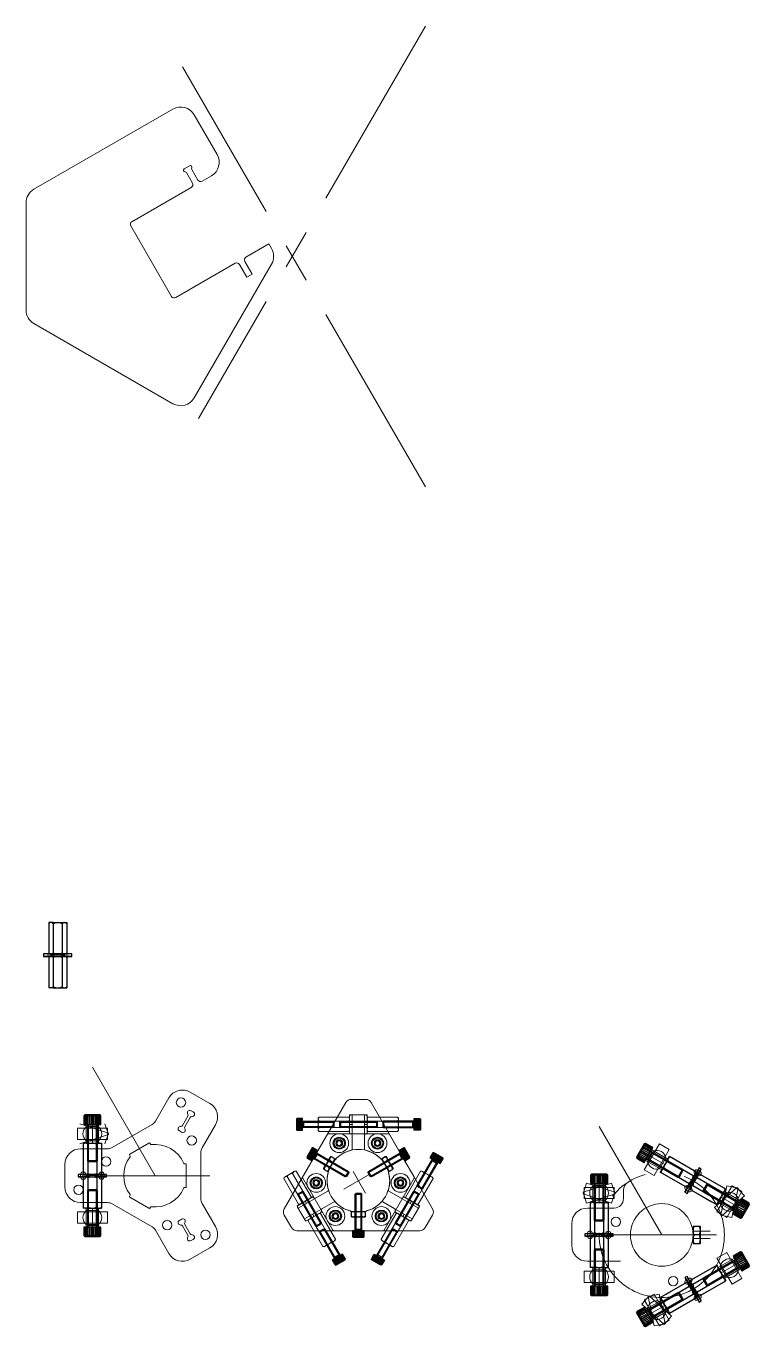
# Model space of a CAD drawing. Header units: millimetres. Extents: x 100 to 1121, y -1462 to 520.
# Drawn here: x 817.4 to 1048.6, y -1462.1 to -1046.4 of the extents above; entities that cross this region are included whole.
import ezdxf

# ---------------------------------------------------------------- set-up
doc = ezdxf.new("R2010")
doc.units = ezdxf.units.MM
doc.linetypes.add('CENTERX2', pattern=[101.6, 63.5, -12.7, 12.7, -12.7])
doc.layers.get('0').update_dxf_attribs({"lineweight": 13, "true_color": 0xffffff})
doc.layers.add('guidelines', color=2, linetype='CENTERX2', lineweight=13, true_color=0xffff00)
doc.layers.add('NULL', color=4, linetype='Continuous', true_color=0x00ffff)
doc.layers.add('ï--îï--ì', color=1, linetype='Continuous', true_color=0xff0000)

# ---------------------------------------------------------------- blocks, each defined once
blk = doc.blocks.new('M2_DIN934_f')
at = {"layer": 'NULL', "color": 4, "linetype": 'Continuous', "true_color": 0x00ffff}
for p, q in [((-2, 1.6), (-2.309401, 1.332051)), ((-2.309401, 1.332051), (-2.309401, 0.267949)), ((-2.309401, 0.267949), (-2, 0)), ((2, 1.6), (-2, 1.6)), ((-2, 0), (2, 0)), ((-1, 0.267949), (-1, 1.332051)), ((1, 0.267949), (1, 1.332051)), ((2.309401, 1.332051), (2, 1.6)), ((2, 0), (2.309401, 0.267949)), ((2.309401, 0.267949), (2.309401, 1.332051))]:
    blk.add_line(p, q, dxfattribs=at)
for centre, radius, start, end in [((-1.654701, 0.666186), 0.933814, 45.484388, 134.515612), ((-1.654701, 0.933814), 0.933814, 225.484388, 314.515612), ((0, -0.4), 2, 60, 120), ((0, 2), 2, 240, 300), ((1.654701, 0.666186), 0.933814, 45.484388, 134.515612), ((1.654701, 0.933814), 0.933814, 225.484388, 314.515612)]:
    blk.add_arc(centre, radius, start, end, dxfattribs=at)
blk = doc.blocks.new('M2x12_DIN912_f')
at = {"layer": 'NULL', "color": 4, "linetype": 'Continuous', "true_color": 0x00ffff}
for p, q in [((-1.7, 2), (-1.9, 1.8)), ((-1.9, 1.8), (-1.9, 0)), ((-1.9, 0), (1.9, 0)), ((1.7, 2), (-1.7, 2)), ((-1, -11.7545), (-1, 0)), ((1, 0), (1, -11.7545)), ((1.9, 1.8), (1.7, 2)), ((1.9, 0), (1.9, 1.8)), ((-1, -0.425218), (1, -0.425218)), ((-0.7545, -12), (-1, -11.7545)), ((1, -11.7545), (-1, -11.7545)), ((0.7545, -12), (-0.7545, -12)), ((1, -11.7545), (0.7545, -12))]:
    blk.add_line(p, q, dxfattribs=at)
at = {"layer": 'NULL', "color": 2, "linetype": 'Continuous', "true_color": 0xffff00}
for p, q in [((1.9, 1.8), (-1.9, 1.8)), ((-1.866156, 1.8), (-1.866156, 0)), ((-1.7599, 1.8), (-1.7599, 0)), ((-1.585291, 1.8), (-1.585291, 0)), ((-1.349112, 1.8), (-1.349112, 0)), ((-1.060536, 1.8), (-1.060536, 0)), ((-0.7545, -0.425218), (-1, 0)), ((-0.730769, 1.8), (-0.730769, 0)), ((-0.372621, 1.8), (-0.372621, 0)), ((0, 0), (0, 1.8)), ((0, 1.8), (0, 0)), ((0.372621, 0), (0.372621, 1.8)), ((0.730769, 0), (0.730769, 1.8)), ((1, 0), (0.7545, -0.425218)), ((1.060536, 0), (1.060536, 1.8)), ((1.349112, 0), (1.349112, 1.8)), ((1.585291, 0), (1.585291, 1.8)), ((1.7599, 0), (1.7599, 1.8)), ((1.866156, 0), (1.866156, 1.8)), ((-0.7545, -12), (-0.7545, -0.425218)), ((0.7545, -0.425218), (0.7545, -12))]:
    blk.add_line(p, q, dxfattribs=at)
blk = doc.blocks.new('m2 washer')
at = {"color": 1, "lineweight": 13, "true_color": 0xff0000}
for p, q in [((-3, 0.65), (3, 0.65)), ((-3, 0.65), (-3, -0.15)), ((0, 0.65), (0, -0.15)), ((3, 0.65), (3, -0.15)), ((-3, -0.15), (3, -0.15))]:
    blk.add_line(p, q, dxfattribs=at)
blk = doc.blocks.new('m2 spacer 10mm')
at = {"color": 4, "linetype": 'Continuous', "true_color": 0x00ffff}
for p, q in [((-2, 5), (-2.31, 4.73)), ((-2.31, 4.73), (-2.31, -4.73)), ((2, 5), (-2, 5)), ((-1, -4.73), (-1, 4.73)), ((1, -4.73), (1, 4.73)), ((2.31, 4.73), (2, 5)), ((2.31, -4.73), (2.31, 4.73)), ((-2.31, -4.73), (-2, -5)), ((-2, -5), (2, -5)), ((2, -5), (2.31, -4.73))]:
    blk.add_line(p, q, dxfattribs=at)
for centre, radius, start, end in [((-1.65, 4.07), 0.934, 45.4844, 134.5156), ((0, 3), 2, 60, 120), ((1.65, 4.07), 0.934, 45.4844, 134.5156), ((-1.65, -4.07), 0.934, 225.4844, 314.5156), ((0, -3), 2, 240, 300), ((1.65, -4.07), 0.934, 225.4844, 314.5156)]:
    blk.add_arc(centre, radius, start, end, dxfattribs=at)
blk = doc.blocks.new('M2x10_DIN912_f')
at = {"layer": 'NULL', "color": 4, "linetype": 'Continuous', "true_color": 0x00ffff}
for p, q in [((-1.7, 2), (-1.9, 1.8)), ((-1.9, 1.8), (-1.9, 0)), ((-1.9, 0), (1.9, 0)), ((1.7, 2), (-1.7, 2)), ((-1, -9.7545), (-1, 0)), ((1, 0), (1, -9.7545)), ((1.9, 1.8), (1.7, 2)), ((1.9, 0), (1.9, 1.8)), ((-1, -0.425218), (1, -0.425218)), ((-0.7545, -10), (-1, -9.7545)), ((1, -9.7545), (-1, -9.7545)), ((0.7545, -10), (-0.7545, -10)), ((1, -9.7545), (0.7545, -10))]:
    blk.add_line(p, q, dxfattribs=at)
at = {"layer": 'NULL', "color": 2, "linetype": 'Continuous', "true_color": 0xffff00}
for p, q in [((1.9, 1.8), (-1.9, 1.8)), ((-1.866156, 1.8), (-1.866156, 0)), ((-1.7599, 1.8), (-1.7599, 0)), ((-1.585291, 1.8), (-1.585291, 0)), ((-1.349112, 1.8), (-1.349112, 0)), ((-1.060536, 1.8), (-1.060536, 0)), ((-0.7545, -0.425218), (-1, 0)), ((-0.730769, 1.8), (-0.730769, 0)), ((-0.372621, 1.8), (-0.372621, 0)), ((0, 0), (0, 1.8)), ((0, 1.8), (0, 0)), ((0.372621, 0), (0.372621, 1.8)), ((0.730769, 0), (0.730769, 1.8)), ((1, 0), (0.7545, -0.425218)), ((1.060536, 0), (1.060536, 1.8)), ((1.349112, 0), (1.349112, 1.8)), ((1.585291, 0), (1.585291, 1.8)), ((1.7599, 0), (1.7599, 1.8)), ((1.866156, 0), (1.866156, 1.8)), ((-0.7545, -10), (-0.7545, -0.425218)), ((0.7545, -0.425218), (0.7545, -10))]:
    blk.add_line(p, q, dxfattribs=at)
blk = doc.blocks.new('m2 adjust bolt')
at = {"layer": 'NULL', "color": 4, "linetype": 'Continuous', "true_color": 0x00ffff}
for p, q in [((-0.7545, 6), (-1, 5.7545)), ((-1, -5.7545), (-1, 5.7545)), ((1, 5.7545), (-1, 5.7545)), ((0.7545, 6), (-0.7545, 6)), ((1, 5.7545), (0.7545, 6)), ((1, 5.7545), (1, -5.7545)), ((-0.7545, -6), (-1, -5.7545)), ((1, -5.7545), (-1, -5.7545)), ((0.7545, -6), (-0.7545, -6)), ((1, -5.7545), (0.7545, -6))]:
    blk.add_line(p, q, dxfattribs=at)
at = {"layer": 'NULL', "color": 2, "linetype": 'Continuous', "true_color": 0xffff00}
for p, q in [((-0.7545, -6), (-0.7545, 6)), ((0.7545, 6), (0.7545, -6))]:
    blk.add_line(p, q, dxfattribs=at)
blk = doc.blocks.new('m2 washer top')
at = {"color": 1, "true_color": 0xff0000}
for radius in [3, 1.1]:
    blk.add_circle((0, 0), radius, dxfattribs=at)
blk = doc.blocks.new('M2_DIN912_t')
at = {"layer": 'ï--îï--ì', "color": 4, "linetype": 'Continuous', "true_color": 0x00ffff}
for p, q in [((0, 0.866025), (-0.75, 0.433013)), ((-0.75, 0.433013), (-0.75, -0.433013)), ((0.75, 0.433013), (0, 0.866025)), ((0.75, -0.433013), (0.75, 0.433013)), ((-0.75, -0.433013), (0, -0.866025)), ((0, -0.866025), (0.75, -0.433013))]:
    blk.add_line(p, q, dxfattribs=at)
blk.add_circle((0, 0), 1.9, dxfattribs=at)
at = {"layer": 'ï--îï--ì', "color": 2, "linetype": 'Continuous', "true_color": 0xffff00}
blk.add_circle((0, 0), 1.7, dxfattribs=at)
blk = doc.blocks.new('m3 spacer DIN9021')
at = {"layer": 'NULL'}
for p, q in [((0.4, 4.5), (-0.4, 4.5)), ((-0.4, 4.5), (-0.4, -4.5)), ((0.4, 4.5), (-0.4, -4.5)), ((-0.4, 4.5), (0.4, -4.5)), ((0.4, -4.5), (0.4, 4.5)), ((-0.4, -4.5), (0.4, -4.5))]:
    blk.add_line(p, q, dxfattribs=at)
blk = doc.blocks.new('spacer m3 10mm flat side')
at = {"layer": 'NULL'}
for p, q in [((-2.89, 5), (-2.89, -5)), ((-1.44, 5), (-2.89, 5)), ((-1.44, 5), (1.44, 5)), ((-1.44, 4.67), (-1.44, -4.67)), ((1.44, 5), (2.89, 5)), ((1.44, 4.67), (1.44, -4.67)), ((2.89, 5), (2.89, -5)), ((-1.44, -5), (-2.89, -5)), ((-1.44, -5), (1.44, -5)), ((1.44, -5), (2.89, -5))]:
    blk.add_line(p, q, dxfattribs=at)
for centre, radius, start, end in [((-2.17, 4.05), 0.947, 40.3748, 139.6252), ((0, 1.71), 3.29, 63.9676, 116.0324), ((2.17, 4.05), 0.947, 40.3748, 139.6252), ((-2.17, -4.05), 0.947, 220.3748, 319.6252), ((0, -1.71), 3.29, 243.9676, 296.0324), ((2.17, -4.05), 0.947, 220.3748, 319.6252)]:
    blk.add_arc(centre, radius, start, end, dxfattribs=at)
blk = doc.blocks.new('M3x12_DIN912_f')
at = {"layer": 'NULL', "color": 4, "linetype": 'Continuous', "true_color": 0x00ffff}
for p, q in [((-2.45, 3), (-2.75, 2.7)), ((-2.75, 2.7), (-2.75, 0)), ((-2.75, 0), (2.75, 0)), ((2.45, 3), (-2.45, 3)), ((-1.5, -11.6935), (-1.5, 0)), ((1.5, 0), (1.5, -11.6935)), ((2.75, 2.7), (2.45, 3)), ((2.75, 0), (2.75, 2.7)), ((-1.5, -0.530874), (1.5, -0.530874)), ((-1.1935, -12), (-1.5, -11.6935)), ((1.5, -11.6935), (-1.5, -11.6935)), ((1.1935, -12), (-1.1935, -12)), ((1.5, -11.6935), (1.1935, -12))]:
    blk.add_line(p, q, dxfattribs=at)
at = {"layer": 'NULL', "color": 2, "linetype": 'Continuous', "true_color": 0xffff00}
for p, q in [((2.75, 2.7), (-2.75, 2.7)), ((-2.701015, 2.7), (-2.701015, 0)), ((-2.547223, 2.7), (-2.547223, 0)), ((-2.294501, 2.7), (-2.294501, 0)), ((-1.952663, 2.7), (-1.952663, 0)), ((-1.534986, 2.7), (-1.534986, 0)), ((-1.1935, -0.530874), (-1.5, 0)), ((-1.057692, 2.7), (-1.057692, 0)), ((-0.539319, 2.7), (-0.539319, 0)), ((0, 0), (0, 2.7)), ((0, 2.7), (0, 0)), ((0.539319, 0), (0.539319, 2.7)), ((1.057692, 0), (1.057692, 2.7)), ((1.5, 0), (1.1935, -0.530874)), ((1.534986, 0), (1.534986, 2.7)), ((1.952663, 0), (1.952663, 2.7)), ((2.294501, 0), (2.294501, 2.7)), ((2.547223, 0), (2.547223, 2.7)), ((2.701015, 0), (2.701015, 2.7)), ((-1.1935, -12), (-1.1935, -0.530874)), ((1.1935, -0.530874), (1.1935, -12))]:
    blk.add_line(p, q, dxfattribs=at)
blk = doc.blocks.new('M3_DIN934_l')
at = {"layer": 'NULL', "color": 4, "linetype": 'Continuous', "true_color": 0x00ffff}
for p, q in [((2.75, 2.4), (-2.75, 2.4)), ((-2.75, 2.4), (-2.75, 0)), ((-2.75, 0), (2.75, 0)), ((0, 0.333659), (0, 2.066341)), ((2.75, 0), (2.75, 2.4))]:
    blk.add_line(p, q, dxfattribs=at)
for centre, start, end in [((-1.375, -0.6), 62.720387, 117.279613), ((-1.375, 3), 242.720387, 297.279613), ((1.375, -0.6), 62.720387, 117.279613), ((1.375, 3), 242.720387, 297.279613)]:
    blk.add_arc(centre, 3, start, end, dxfattribs=at)

msp = doc.modelspace()

# ---------------------------------------------------------------- linework, layer by layer
at = {"color": 30, "true_color": 0xff7f00}
for p, q in [((819.9, -1098.56), (864.26, -1072.94)), ((878.4, -1087.44), (871.09, -1074.77)), ((869.64, -1091.05), (867.91, -1092.05)), ((868.59, -1093.24), (870.53, -1096.6)), ((870.32, -1092.24), (872.26, -1095.6)), ((876.57, -1094.27), (873.63, -1095.97)), ((870.16, -1097.97), (851.2, -1108.92)), ((817.4, -1102.89), (817.4, -1137.11)), ((850.83, -1110.28), (863.83, -1132.8)), ((887.63, -1120.21), (894.9, -1116.01)), ((895.76, -1117.5), (894.9, -1116.01)), ((865.2, -1133.16), (884.16, -1122.21)), ((887.26, -1121.58), (889.64, -1125.69)), ((895.76, -1122.5), (871.09, -1165.23)), ((885.53, -1122.58), (887.91, -1126.69)), ((887.91, -1126.69), (889.64, -1125.69)), ((819.9, -1141.44), (864.26, -1167.06))]:
    msp.add_line(p, q, dxfattribs=at)
for p, q in [((876.07, -1390.65), (869.83, -1387.05)), ((863, -1388.88), (858.73, -1396.27)), ((899.85, -1424.35), (919.48, -1390.35)), ((925.83, -1389.35), (921.21, -1389.35)), ((927.56, -1390.35), (947.19, -1424.35)), ((869.11, -1394.71), (867.36, -1397.73)), ((869.8, -1395.11), (868.06, -1398.13)), ((870.8, -1393.38), (870.11, -1392.98)), ((920.72, -1399.95), (920.72, -1394.75)), ((921.12, -1394.35), (925.92, -1394.35)), ((926.32, -1399.95), (926.32, -1394.75)), ((833.78, -1398.54), (843.38, -1398.54)), ((833.78, -1398.54), (833.78, -1402.14)), ((836.58, -1397.34), (836.58, -1403.34)), ((837.08, -1397.34), (836.58, -1397.34)), ((836.58, -1398.1), (840.58, -1398.1)), ((837.08, -1397.34), (837.08, -1403.34)), ((837.08, -1397.34), (840.08, -1397.34)), ((840.08, -1397.34), (840.08, -1403.34)), ((840.08, -1397.34), (840.58, -1397.34)), ((840.58, -1397.34), (840.58, -1403.34)), ((843.38, -1398.54), (843.38, -1402.14)), ((844.88, -1404.74), (857.64, -1397.37)), ((867.06, -1399.86), (866.36, -1399.46)), ((873.63, -1404.87), (877.9, -1397.48)), ((910.36, -1406.14), (913.59, -1400.55)), ((933.1, -1400.35), (913.93, -1400.35)), ((921.52, -1405.23), (921.52, -1400.75)), ((925.52, -1405.23), (925.52, -1400.75)), ((933.45, -1400.55), (936.68, -1406.14)), ((833.78, -1402.14), (843.38, -1402.14)), ((840.58, -1402.57), (836.58, -1402.57)), ((837.08, -1403.34), (836.58, -1403.34)), ((837.08, -1403.34), (840.08, -1403.34)), ((840.08, -1403.34), (840.58, -1403.34)), ((850.51, -1406.85), (856.65, -1403.31)), ((857.12, -1403.72), (856.92, -1403.38)), ((1019.62, -1403.61), (1014.82, -1411.92)), ((1022.73, -1405.41), (1019.62, -1403.61)), ((834.84, -1405.14), (843.38, -1405.14)), ((834.84, -1405.14), (843.38, -1405.14)), ((850.64, -1407.46), (850.44, -1407.12)), ((873.23, -1406.37), (873.23, -1421.1)), ((905.74, -1414.15), (908.96, -1408.57)), ((912.63, -1410.22), (909.51, -1408.42)), ((913.63, -1408.49), (910.51, -1406.69)), ((914.17, -1408.34), (914.53, -1407.73)), ((914.8, -1407.65), (915.98, -1408.33)), ((931.06, -1408.33), (932.24, -1407.65)), ((932.51, -1407.73), (932.86, -1408.34)), ((933.41, -1408.49), (936.53, -1406.69)), ((934.41, -1410.22), (937.53, -1408.42)), ((938.08, -1408.57), (941.3, -1414.15)), ((1015.43, -1408.46), (1015.18, -1408.9)), ((1020.37, -1411.9), (1015.18, -1408.9)), ((1016.93, -1405.87), (1015.43, -1408.46)), ((1020.62, -1411.46), (1015.43, -1408.46)), ((1015.84, -1409.28), (1017.84, -1405.81)), ((1016.93, -1405.87), (1017.18, -1405.43)), ((1022.12, -1408.87), (1016.93, -1405.87)), ((1022.37, -1408.43), (1017.18, -1405.43)), ((1022.73, -1405.41), (1017.93, -1413.72)), ((1021.71, -1408.05), (1019.71, -1411.51)), ((1022.12, -1408.87), (1020.62, -1411.46)), ((1022.12, -1408.87), (1022.37, -1408.43)), ((829.84, -1410.14), (829.84, -1417.34)), ((834.84, -1413.34), (834.84, -1414.14)), ((836.84, -1413.34), (840.32, -1413.34)), ((842.32, -1413.34), (842.32, -1414.14)), ((867.99, -1410), (868.38, -1410)), ((868.58, -1410.2), (868.58, -1417.28)), ((912.42, -1411.38), (912.77, -1410.77)), ((913.67, -1412.33), (912.49, -1411.65)), ((934.55, -1411.65), (933.37, -1412.33)), ((934.26, -1410.77), (934.62, -1411.38)), ((1017.93, -1413.72), (1014.82, -1411.92)), ((1020.62, -1411.46), (1020.37, -1411.9)), ((1032.6, -1412.32), (1031.9, -1411.92)), ((836.84, -1414.14), (840.32, -1414.14)), ((867.99, -1417.48), (868.38, -1417.48)), ((905.74, -1414.55), (915.32, -1431.15)), ((931.72, -1431.15), (941.3, -1414.55)), ((995.58, -1417.48), (1005.18, -1417.48)), ((995.58, -1417.48), (995.58, -1421.08)), ((998.38, -1416.28), (998.38, -1422.28)), ((998.88, -1416.28), (998.38, -1416.28)), ((998.38, -1417.05), (1002.38, -1417.05)), ((998.88, -1416.28), (998.88, -1422.28)), ((998.88, -1416.28), (1001.88, -1416.28)), ((1001.88, -1416.28), (1001.88, -1422.28)), ((1001.88, -1416.28), (1002.38, -1416.28)), ((1002.38, -1416.28), (1002.38, -1422.28)), ((1005.18, -1417.48), (1005.18, -1421.08)), ((1030.9, -1413.66), (1029.16, -1416.67)), ((1031.6, -1414.06), (1029.86, -1417.07)), ((1042.83, -1417.01), (1038.03, -1425.32)), ((1045.94, -1418.81), (1042.83, -1417.01)), ((850.64, -1420.01), (850.44, -1420.35)), ((856.65, -1424.17), (850.51, -1420.63)), ((908.78, -1420.63), (904.28, -1423.23)), ((913.76, -1418.68), (909.87, -1420.92)), ((933.28, -1418.68), (937.16, -1420.92)), ((938.26, -1420.63), (942.76, -1423.23)), ((995.58, -1421.08), (1005.18, -1421.08)), ((1002.38, -1421.52), (998.38, -1421.52)), ((1008.18, -1418.38), (1008.18, -1421.08)), ((1028.86, -1418.8), (1028.16, -1418.4)), ((1036.21, -1422.06), (1029.97, -1418.46)), ((1040.14, -1419.27), (1038.64, -1421.86)), ((1039.05, -1422.68), (1041.05, -1419.21)), ((1040.14, -1419.27), (1040.39, -1418.83)), ((1045.33, -1422.27), (1040.14, -1419.27)), ((1045.58, -1421.83), (1040.39, -1418.83)), ((1045.94, -1418.81), (1041.14, -1427.12)), ((1044.92, -1421.45), (1042.92, -1424.91)), ((833.78, -1425.34), (843.38, -1425.34)), ((833.78, -1425.34), (833.78, -1428.94)), ((834.84, -1422.34), (843.38, -1422.34)), ((836.58, -1424.14), (836.58, -1430.14)), ((837.08, -1424.14), (836.58, -1424.14)), ((836.58, -1424.9), (840.58, -1424.9)), ((837.08, -1424.14), (837.08, -1430.14)), ((837.08, -1424.14), (840.08, -1424.14)), ((840.08, -1424.14), (840.08, -1430.14)), ((840.08, -1424.14), (840.58, -1424.14)), ((840.58, -1424.14), (840.58, -1430.14)), ((843.38, -1425.34), (843.38, -1428.94)), ((857.64, -1430.1), (844.88, -1422.74)), ((857.12, -1423.76), (856.92, -1424.1)), ((873.63, -1422.6), (877.9, -1430)), ((906.53, -1427.93), (904.13, -1423.77)), ((911.58, -1425.48), (907.08, -1428.08)), ((915.76, -1422.14), (911.87, -1424.38)), ((921.21, -1426.75), (921.21, -1425.39)), ((925.83, -1425.39), (925.83, -1426.75)), ((931.28, -1422.14), (935.16, -1424.38)), ((935.46, -1425.48), (939.96, -1428.08)), ((942.91, -1423.77), (940.51, -1427.93)), ((996.64, -1424.08), (1005.18, -1424.08)), ((998.88, -1422.28), (998.38, -1422.28)), ((998.88, -1422.28), (1001.88, -1422.28)), ((1001.88, -1422.28), (1002.38, -1422.28)), ((1003.27, -1424.28), (1003.27, -1431.49)), ((1041.14, -1427.12), (1038.03, -1425.32)), ((1038.64, -1421.86), (1038.39, -1422.3)), ((1043.58, -1425.3), (1038.39, -1422.3)), ((1043.83, -1424.86), (1038.64, -1421.86)), ((1043.83, -1424.86), (1043.58, -1425.3)), ((1045.33, -1422.27), (1043.83, -1424.86)), ((1045.33, -1422.27), (1045.58, -1421.83)), ((833.78, -1428.94), (843.38, -1428.94)), ((840.58, -1429.37), (836.58, -1429.37)), ((866.36, -1428.02), (867.06, -1427.62)), ((869.11, -1432.77), (867.36, -1429.75)), ((869.8, -1432.37), (868.06, -1429.35)), ((902.16, -1430.35), (899.85, -1426.35)), ((922.12, -1426.95), (921.41, -1426.95)), ((922.52, -1427.35), (922.52, -1430.95)), ((924.52, -1427.35), (924.52, -1430.95)), ((925.63, -1426.95), (924.92, -1426.95)), ((947.19, -1426.35), (944.88, -1430.35)), ((991.64, -1429.08), (991.64, -1436.08)), ((1030.38, -1429.93), (1030.38, -1435.43)), ((1032.78, -1429.93), (1032.78, -1435.43)), ((837.08, -1430.14), (836.58, -1430.14)), ((837.08, -1430.14), (840.08, -1430.14)), ((840.08, -1430.14), (840.58, -1430.14)), ((858.73, -1431.2), (863, -1438.6)), ((870.11, -1434.5), (870.8, -1434.1)), ((943.15, -1431.35), (903.89, -1431.35)), ((922.12, -1431.35), (915.67, -1431.35)), ((931.37, -1431.35), (924.92, -1431.35)), ((996.64, -1432.28), (996.64, -1433.08)), ((998.64, -1432.28), (1002.12, -1432.28)), ((998.64, -1433.08), (1002.12, -1433.08)), ((1004.12, -1432.28), (1004.12, -1433.08)), ((1030.38, -1431.51), (1035.88, -1431.51)), ((1030.38, -1433.85), (1035.88, -1433.85)), ((869.83, -1440.43), (876.07, -1436.83)), ((1038.03, -1440.05), (1041.14, -1438.25)), ((1045.94, -1446.56), (1041.14, -1438.25)), ((996.64, -1441.08), (1007.18, -1441.08)), ((1042.83, -1448.36), (1038.03, -1440.05)), ((1038.39, -1443.07), (1043.58, -1440.07)), ((1038.64, -1443.51), (1043.83, -1440.51)), ((1042.92, -1440.46), (1044.92, -1443.92)), ((1043.83, -1440.51), (1043.58, -1440.07)), ((1045.33, -1443.1), (1043.83, -1440.51)), ((995.58, -1444.28), (1005.18, -1444.28)), ((995.58, -1444.28), (995.58, -1447.88)), ((998.38, -1443.08), (998.38, -1449.08)), ((998.88, -1443.08), (998.38, -1443.08)), ((998.38, -1443.85), (1002.38, -1443.85)), ((998.88, -1443.08), (998.88, -1449.08)), ((998.88, -1443.08), (1001.88, -1443.08)), ((1001.88, -1443.08), (1001.88, -1449.08)), ((1001.88, -1443.08), (1002.38, -1443.08)), ((1002.38, -1443.08), (1002.38, -1449.08)), ((1005.18, -1444.28), (1005.18, -1447.88)), ((1028.16, -1446.96), (1028.86, -1446.56)), ((1038.64, -1443.51), (1038.39, -1443.07)), ((1040.14, -1446.1), (1038.64, -1443.51)), ((1041.05, -1446.16), (1039.05, -1442.69)), ((1040.14, -1446.1), (1045.33, -1443.1)), ((1040.14, -1446.1), (1040.39, -1446.54)), ((1040.39, -1446.54), (1045.58, -1443.54)), ((1042.83, -1448.36), (1045.94, -1446.56)), ((1045.33, -1443.1), (1045.58, -1443.54)), ((995.58, -1447.88), (1005.18, -1447.88)), ((1002.38, -1448.32), (998.38, -1448.32)), ((998.88, -1449.08), (998.38, -1449.08)), ((998.88, -1449.08), (1001.88, -1449.08)), ((1001.88, -1449.08), (1002.38, -1449.08)), ((1021.66, -1451.71), (1027.9, -1448.1)), ((1030.9, -1451.71), (1029.16, -1448.7)), ((1031.6, -1451.31), (1029.86, -1448.3)), ((1014.82, -1453.45), (1017.93, -1451.65)), ((1019.62, -1461.76), (1014.82, -1453.45)), ((1015.18, -1456.47), (1020.37, -1453.47)), ((1015.43, -1456.91), (1020.62, -1453.91)), ((1022.73, -1459.96), (1017.93, -1451.65)), ((1019.71, -1453.86), (1021.71, -1457.32)), ((1020.62, -1453.91), (1020.37, -1453.47)), ((1022.12, -1456.5), (1020.62, -1453.91)), ((1031.9, -1453.45), (1032.6, -1453.05)), ((1015.43, -1456.91), (1015.18, -1456.47)), ((1016.93, -1459.5), (1015.43, -1456.91)), ((1017.84, -1459.56), (1015.84, -1456.09)), ((1016.93, -1459.5), (1022.12, -1456.5)), ((1017.18, -1459.94), (1022.37, -1456.94)), ((1022.12, -1456.5), (1022.37, -1456.94)), ((1016.93, -1459.5), (1017.18, -1459.94)), ((1019.62, -1461.76), (1022.73, -1459.96))]:
    msp.add_line(p, q)
for centre, radius in [((866.88, -1390.37), 1.5), ((870.29, -1402.47), 1.5), ((917.41, -1403.35), 1), ((929.63, -1403.35), 1), ((842.97, -1409.24), 1.5), ((834.19, -1418.24), 1.5), ((910.07, -1416.06), 1), ((936.96, -1416.06), 1), ((916.18, -1426.64), 1), ((930.86, -1426.64), 1), ((1020.38, -1432.68), 10), ((862.49, -1429.51), 1.5), ((1005.77, -1428.48), 1.5), ((874.67, -1432.61), 1.5), ((1024.05, -1447.44), 1.5)]:
    msp.add_circle(centre, radius)
for centre, radius, start, end in [((866.76, -1077.27), 5, 30, 120), ((874.07, -1089.94), 5, 300, 30), ((868.16, -1092.49), 0.5, 120, 270), ((868.16, -1093.49), 0.5, 30, 90), ((869.89, -1091.49), 0.5, 330, 120), ((870.75, -1091.99), 0.5, 150, 210), ((869.66, -1097.1), 1, 300, 30), ((873.13, -1095.1), 1, 210, 300), ((822.4, -1102.89), 5, 120, 180), ((851.7, -1109.78), 1, 120, 210), ((891.43, -1120), 5, 330, 30), ((884.66, -1123.08), 1, 30, 120), ((888.13, -1121.08), 1, 120, 210), ((864.7, -1132.3), 1, 210, 300), ((822.4, -1137.11), 5, 180, 240), ((866.76, -1162.73), 5, 240, 330)]:
    msp.add_arc(centre, radius, start, end, dxfattribs=at)
for centre, radius, start, end in [((867.33, -1391.38), 5, 60, 150), ((873.57, -1394.98), 5, 330, 60), ((921.21, -1391.35), 2, 90, 150), ((925.83, -1391.35), 2, 30, 90), ((856.14, -1394.77), 3, 300, 330), ((869.71, -1393.67), 0.8, 60, 217.3801), ((868.67, -1394.46), 0.5, 330, 37.3801), ((870.23, -1395.36), 0.5, 82.6199, 150), ((870.4, -1394.07), 0.8, 262.6199, 60), ((921.12, -1394.75), 0.4, 90, 180), ((925.92, -1394.75), 0.4, 0, 90), ((838.58, -1400.34), 3, 131.8103, 228.1897), ((838.58, -1400.34), 3, 311.8103, 48.1897), ((866.76, -1398.77), 0.8, 82.6199, 240), ((866.93, -1397.48), 0.5, 262.6199, 330), ((867.46, -1399.17), 0.8, 240, 37.3801), ((868.49, -1398.38), 0.5, 150, 217.3801), ((913.93, -1400.75), 0.4, 90, 150), ((921.12, -1399.95), 0.4, 180, 270), ((921.12, -1400.75), 0.4, 0, 90), ((925.92, -1400.75), 0.4, 90, 180), ((925.92, -1399.95), 0.4, 270, 0), ((933.1, -1400.75), 0.4, 30, 90), ((843.38, -1402.14), 3, 270, 300), ((856.75, -1403.48), 0.2, 30, 120), ((857.29, -1403.62), 0.2, 210, 277.267), ((858.58, -1413.74), 10, 22.733, 97.267), ((876.23, -1406.37), 3, 150, 180), ((834.84, -1410.14), 5, 90, 180), ((858.58, -1413.74), 10, 142.733, 217.267), ((850.61, -1407.02), 0.2, 120, 210), ((850.46, -1407.56), 0.2, 322.733, 30), ((909.31, -1408.77), 0.4, 60, 150), ((910.71, -1406.34), 0.4, 150, 240), ((923.52, -1415.35), 10, 103.3424, 196.6576), ((913.83, -1408.14), 0.4, 240, 330), ((914.7, -1407.83), 0.2, 60, 150), ((916.18, -1407.99), 0.4, 240, 314.8991), ((923.52, -1415.35), 10, 45.1009, 134.8991), ((921.12, -1405.23), 0.4, 283.3424, 0), ((925.92, -1405.23), 0.4, 180, 256.6576), ((923.52, -1415.35), 10, 343.3424, 76.6576), ((930.86, -1407.99), 0.4, 225.1009, 300), ((932.34, -1407.83), 0.2, 30, 120), ((933.21, -1408.14), 0.4, 210, 300), ((936.33, -1406.34), 0.4, 300, 30), ((937.73, -1408.77), 0.4, 30, 120), ((1018.78, -1408.66), 3, 11.8103, 108.1897), ((835.64, -1413.34), 0.8, 22.6199, 180), ((836.84, -1412.84), 0.5, 202.6199, 270), ((840.32, -1412.84), 0.5, 270, 337.3801), ((841.52, -1413.34), 0.8, 0, 157.3801), ((867.99, -1409.8), 0.2, 202.733, 270), ((868.38, -1410.2), 0.2, 0, 90), ((912.59, -1411.48), 0.2, 150, 240), ((912.43, -1410.57), 0.4, 330, 60), ((923.52, -1415.35), 10, 165.1009, 254.8991), ((913.47, -1412.68), 0.4, 345.1009, 60), ((923.52, -1415.35), 10, 285.1009, 14.8991), ((933.57, -1412.68), 0.4, 120, 194.8991), ((934.61, -1410.57), 0.4, 120, 210), ((934.45, -1411.48), 0.2, 300, 30), ((1018.78, -1408.66), 3, 191.8103, 288.1897), ((1031.5, -1412.62), 0.8, 55.1482, 217.3801), ((1030.47, -1413.41), 0.5, 330, 37.3801), ((1032.2, -1413.02), 0.8, 262.6199, 64.8518), ((834.84, -1417.34), 5, 180, 270), ((835.64, -1414.14), 0.8, 180, 337.3801), ((836.84, -1414.64), 0.5, 90, 157.3801), ((840.32, -1414.64), 0.5, 22.6199, 90), ((841.52, -1414.14), 0.8, 202.6199, 0), ((867.99, -1417.68), 0.2, 90, 157.267), ((868.38, -1417.28), 0.2, 270, 0), ((906.08, -1414.35), 0.4, 150, 210), ((940.95, -1414.35), 0.4, 330, 30), ((1000.38, -1419.28), 3, 131.8103, 228.1897), ((1000.38, -1419.28), 3, 311.8103, 48.1897), ((1011.18, -1418.38), 3, 120, 180), ((1028.56, -1417.71), 0.8, 82.6199, 244.8518), ((1028.73, -1416.42), 0.5, 262.6199, 330), ((1030.29, -1417.32), 0.5, 150, 217.3801), ((1032.03, -1414.31), 0.5, 82.6199, 150), ((850.61, -1420.45), 0.2, 150, 240), ((850.46, -1419.91), 0.2, 330, 37.267), ((858.58, -1413.74), 10, 262.733, 337.267), ((876.23, -1421.1), 3, 180, 210), ((908.98, -1420.97), 0.4, 30, 120), ((909.67, -1420.57), 0.4, 210, 300), ((913.56, -1418.33), 0.4, 300, 16.6576), ((933.48, -1418.33), 0.4, 163.3424, 240), ((937.36, -1420.57), 0.4, 240, 330), ((938.06, -1420.97), 0.4, 60, 150), ((1005.18, -1421.08), 3, 270, 0), ((1029.26, -1418.11), 0.8, 235.1482, 37.3801), ((1041.98, -1422.06), 3, 11.8103, 108.1897), ((838.58, -1427.14), 3, 131.8103, 228.1897), ((838.58, -1427.14), 3, 311.8103, 48.1897), ((843.38, -1425.34), 3, 60, 90), ((856.75, -1424), 0.2, 240, 330), ((857.29, -1423.86), 0.2, 82.733, 150), ((901.58, -1425.35), 2, 150, 210), ((904.48, -1423.57), 0.4, 120, 210), ((911.38, -1425.13), 0.4, 300, 30), ((912.07, -1424.73), 0.4, 120, 210), ((915.96, -1422.49), 0.4, 43.3424, 120), ((923.52, -1415.35), 10, 223.3424, 316.6576), ((920.81, -1425.39), 0.4, 0, 74.8991), ((926.23, -1425.39), 0.4, 105.1009, 180), ((931.08, -1422.49), 0.4, 60, 136.6576), ((934.96, -1424.73), 0.4, 330, 60), ((935.66, -1425.13), 0.4, 150, 240), ((942.56, -1423.57), 0.4, 330, 60), ((945.46, -1425.35), 2, 330, 30), ((996.64, -1429.08), 5, 90, 180), ((1041.98, -1422.06), 3, 191.8103, 288.1897), ((866.76, -1428.71), 0.8, 120, 277.3801), ((866.93, -1430), 0.5, 30, 97.3801), ((867.46, -1428.31), 0.8, 322.6199, 120), ((868.49, -1429.1), 0.5, 142.6199, 210), ((873.57, -1432.5), 5, 300, 30), ((906.88, -1427.73), 0.4, 210, 300), ((921.41, -1426.75), 0.2, 180, 270), ((922.12, -1427.35), 0.4, 0, 90), ((924.92, -1427.35), 0.4, 90, 180), ((925.63, -1426.75), 0.2, 270, 0), ((940.16, -1427.73), 0.4, 240, 330), ((856.14, -1432.7), 3, 30, 60), ((869.71, -1433.81), 0.8, 142.6199, 300), ((868.67, -1433.02), 0.5, 322.6199, 30), ((870.23, -1432.12), 0.5, 210, 277.3801), ((870.4, -1433.41), 0.8, 300, 97.3801), ((903.89, -1429.35), 2, 210, 270), ((915.67, -1430.95), 0.4, 210, 270), ((922.12, -1430.95), 0.4, 270, 0), ((924.92, -1430.95), 0.4, 180, 270), ((931.37, -1430.95), 0.4, 270, 330), ((943.15, -1429.35), 2, 270, 330), ((997.44, -1432.28), 0.8, 22.6199, 184.8518), ((997.44, -1433.08), 0.8, 175.1482, 337.3801), ((998.64, -1431.78), 0.5, 202.6199, 270), ((998.64, -1433.58), 0.5, 90, 157.3801), ((1002.12, -1431.78), 0.5, 270, 337.3801), ((1002.12, -1433.58), 0.5, 22.6199, 90), ((1003.32, -1432.28), 0.8, 355.1482, 157.3801), ((1003.32, -1433.08), 0.8, 202.6199, 4.8518), ((996.64, -1436.08), 5, 180, 270), ((867.33, -1436.1), 5, 210, 300), ((1041.98, -1443.31), 3, 71.8103, 168.1897), ((1000.38, -1446.08), 3, 131.8103, 228.1897), ((1000.38, -1446.08), 3, 311.8103, 48.1897), ((1029.26, -1447.26), 0.8, 322.6199, 124.8518), ((1041.98, -1443.31), 3, 251.8103, 348.1897), ((1028.56, -1447.66), 0.8, 115.1482, 277.3801), ((1028.73, -1448.95), 0.5, 30, 97.3801), ((1030.29, -1448.05), 0.5, 142.6199, 210), ((1018.78, -1456.71), 3, 71.8103, 168.1897), ((1031.5, -1452.75), 0.8, 142.6199, 304.8518), ((1030.47, -1451.96), 0.5, 322.6199, 30), ((1032.03, -1451.06), 0.5, 210, 277.3801), ((1032.2, -1452.35), 0.8, 295.1482, 97.3801), ((1018.78, -1456.71), 3, 251.8103, 348.1897)]:
    msp.add_arc(centre, radius, start, end)
at = {"layer": 'guidelines'}
for p, q in [((944.9, -1046.39), (872.49, -1171.81)), ((944.9, -1193.61), (867.4, -1059.38)), ((858.58, -1413.74), (838.58, -1379.1)), ((838.58, -1397.34), (838.58, -1403.34)), ((1020.38, -1432.68), (1000.38, -1398.04)), ((1021.37, -1410.16), (1016.18, -1407.16)), ((918.87, -1418.04), (927.17, -1413.24)), ((925.84, -1419.38), (921.83, -1412.43)), ((841.08, -1413.74), (876.08, -1413.74)), ((1000.38, -1416.28), (1000.38, -1422.28)), ((1044.58, -1423.56), (1039.39, -1420.56)), ((838.58, -1424.14), (838.58, -1430.14)), ((1002.88, -1432.68), (1037.88, -1432.68)), ((1039.39, -1444.81), (1044.58, -1441.81)), ((1000.38, -1443.08), (1000.38, -1449.08)), ((1016.18, -1458.21), (1021.37, -1455.21))]:
    msp.add_line(p, q, dxfattribs=at)
at = {"layer": 'guidelines', "lineweight": 5}
for p, q in [((834.57, -1397.14), (843.7, -1400.11)), ((834.57, -1403.53), (843.7, -1400.57)), ((842.59, -1397.14), (843.7, -1400.57)), ((843.7, -1400.11), (842.59, -1403.53)), ((995.26, -1419.06), (1004.39, -1416.09)), ((996.37, -1416.09), (995.26, -1419.51)), ((996.37, -1416.09), (1005.5, -1419.06)), ((1004.39, -1416.09), (1005.5, -1419.51)), ((1044.35, -1417.51), (1037.21, -1423.94)), ((1041.22, -1416.99), (1039.23, -1426.38)), ((1044.74, -1417.74), (1041.22, -1416.99)), ((1046.76, -1420.19), (1044.35, -1417.51)), ((995.26, -1419.06), (996.37, -1422.48)), ((995.26, -1419.51), (1004.39, -1422.48)), ((996.37, -1422.48), (1005.5, -1419.51)), ((1005.5, -1419.06), (1004.39, -1422.48)), ((1046.76, -1420.19), (1039.62, -1426.61)), ((1044.74, -1417.74), (1042.75, -1427.13)), ((1039.62, -1426.61), (1037.21, -1423.94)), ((1042.75, -1427.13), (1039.23, -1426.38)), ((1014, -1454.83), (1016.41, -1452.16)), ((1021.14, -1461.25), (1014, -1454.83)), ((1016.02, -1452.38), (1019.54, -1451.64)), ((1018.01, -1461.77), (1016.02, -1452.38)), ((1023.55, -1458.58), (1016.41, -1452.16)), ((1021.53, -1461.03), (1019.54, -1451.64)), ((1021.14, -1461.25), (1023.55, -1458.58)), ((1018.01, -1461.77), (1021.53, -1461.03))]:
    msp.add_line(p, q, dxfattribs=at)
at = {"layer": 'guidelines'}
msp.add_circle((1020.38, -1432.68), 20, dxfattribs=at)

# ---------------------------------------------------------------- block references
for name, p in [('spacer m3 10mm flat side', (827.52, -1337.89)), ('spacer m3 10mm flat side', (827.52, -1348.69)), ('M3x12_DIN912_f', (838.58, -1397.34)), ('spacer m3 10mm flat side', (838.58, -1408.34)), ('M3x12_DIN912_f', (1000.38, -1416.28)), ('spacer m3 10mm flat side', (838.58, -1419.14)), ('spacer m3 10mm flat side', (1000.38, -1427.28)), ('spacer m3 10mm flat side', (1000.38, -1438.08))]:
    msp.add_blockref(name, p)
for name, p, rotation in [('M2x10_DIN912_f', (905.72, -1397.35), 90), ('m2 spacer 10mm', (915.72, -1397.35), 90), ('m2 adjust bolt', (923.52, -1397.35), 90), ('m2 washer', (921.37, -1397.35), 90), ('m2 washer top', (917.41, -1403.35), 210), ('M2_DIN912_t', (917.41, -1403.35), 210), ('m2 washer top', (929.63, -1403.35), 210), ('M2_DIN912_t', (929.63, -1403.35), 210), ('M2x12_DIN912_f', (909.66, -1407.35), 60.00000000000005), ('M2x12_DIN912_f', (937.38, -1407.35), 300), ('M3x12_DIN912_f', (1016.18, -1407.16), 60), ('M2_DIN934_f', (914.93, -1410.39), 60.00000000000005), ('M2_DIN934_f', (932.11, -1410.39), 300), ('M2x10_DIN912_f', (948.01, -1408.94), 330), ('spacer m3 10mm flat side', (1025.7, -1412.66), 240), ('m2 washer top', (910.07, -1416.06), 210), ('m2 washer top', (936.96, -1416.06), 210), ('m2 spacer 10mm', (943.01, -1417.6), 330), ('spacer m3 10mm flat side', (1035.06, -1418.06), 240), ('M2_DIN912_t', (910.07, -1416.06), 210), ('M2_DIN912_t', (936.96, -1416.06), 210), ('M3x12_DIN912_f', (1044.58, -1423.56), 240), ('M3x12_DIN912_f', (838.58, -1430.14), 180), ('m2 adjust bolt', (907.93, -1424.35), 210), ('M2x12_DIN912_f', (923.52, -1431.35), 180), ('m2 adjust bolt', (939.11, -1424.35), 330), ('m2 washer', (940.18, -1422.49), 330), ('m2 washer', (909.01, -1426.21), 210), ('m2 spacer 10mm', (911.83, -1431.11), 210), ('m2 washer top', (916.18, -1426.64), 210), ('M2_DIN912_t', (916.18, -1426.64), 210), ('M2_DIN934_f', (923.52, -1425.27), 180), ('m2 washer top', (930.86, -1426.64), 210), ('M2_DIN912_t', (930.86, -1426.64), 210), ('M3_DIN934_l', (1032.78, -1432.68), 90), ('M2x10_DIN912_f', (916.83, -1439.77), 210), ('M3x12_DIN912_f', (1000.38, -1449.08), 180), ('M3x12_DIN912_f', (1044.58, -1441.81), 300), ('spacer m3 10mm flat side', (1035.06, -1447.31), 120), ('M3x12_DIN912_f', (1016.18, -1458.21), 120), ('spacer m3 10mm flat side', (1025.7, -1452.71), 120)]:
    msp.add_blockref(name, p, dxfattribs=dict(rotation=rotation))
at = {"yscale": -1}
for name, p, rotation in [('m2 washer', (925.67, -1397.35), 90), ('m2 spacer 10mm', (931.32, -1397.35), 90), ('M2x10_DIN912_f', (941.32, -1397.35), 90), ('m2 spacer 10mm', (904.03, -1417.6), 210), ('m2 washer', (906.86, -1422.49), 210), ('m2 spacer 10mm', (935.21, -1431.11), 330), ('m2 washer', (938.03, -1426.21), 330), ('M2x10_DIN912_f', (930.21, -1439.77), 330)]:
    msp.add_blockref(name, p, dxfattribs=dict(at, rotation=rotation))
at = {"layer": 'NULL'}
for p, rotation in [((827.52, -1343.29), 270), ((838.58, -1413.74), 270), ((1030.38, -1415.36), 150), ((1000.38, -1432.68), 270), ((1030.38, -1450.01), 29.99999999999999)]:
    msp.add_blockref('m3 spacer DIN9021', p, dxfattribs=dict(at, rotation=rotation))

doc.saveas('drawing.dxf')
